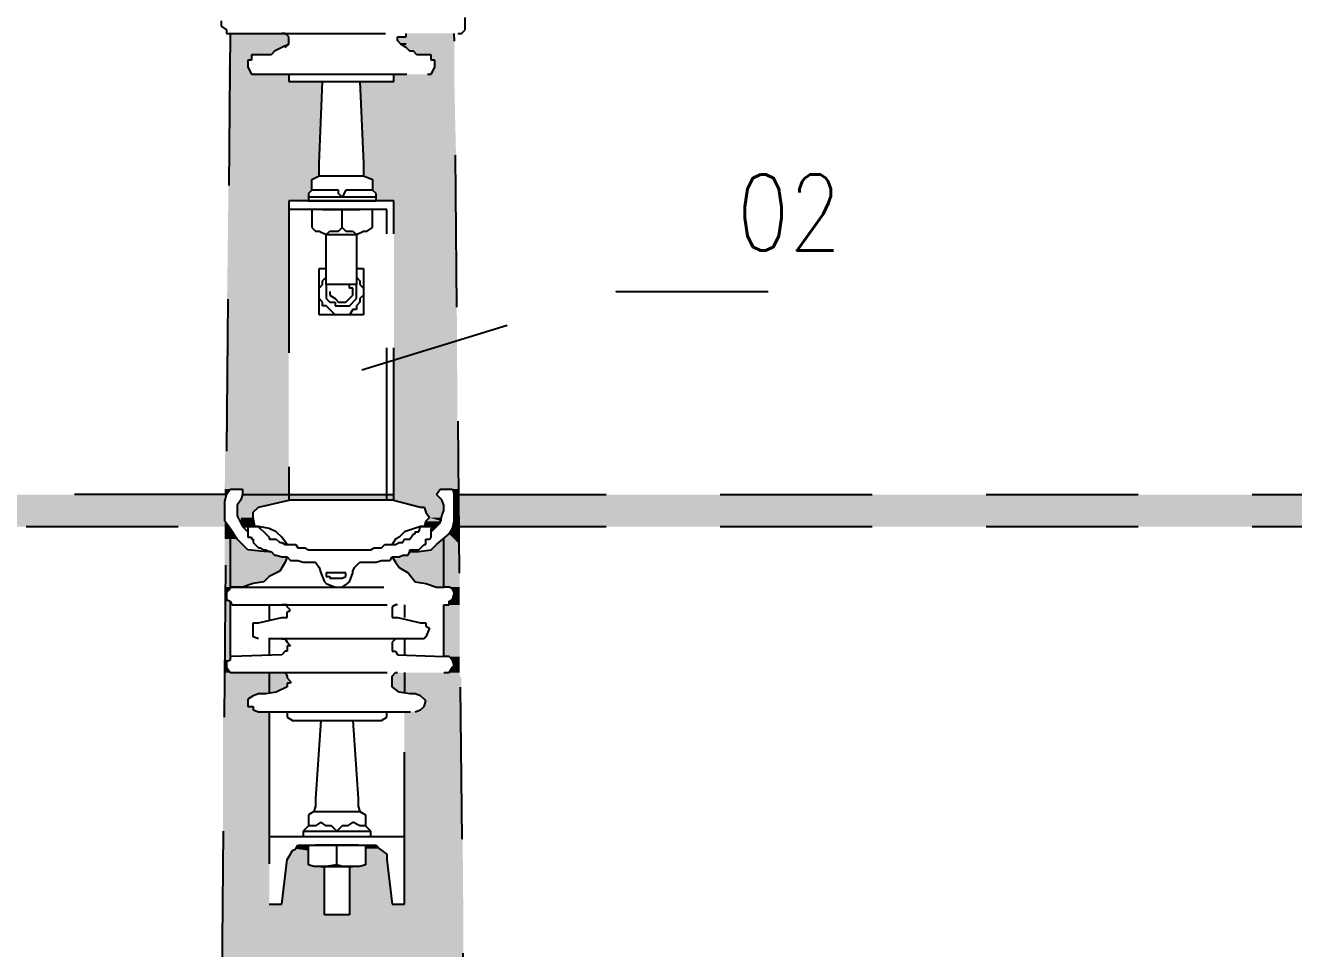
# Model space of a CAD drawing. Header units: metres. Extents: x 2999 to 3164, y 1641 to 1678.
# Drawn here: x 3119.093 to 3120.763, y 1670.354 to 1671.569 of the extents above; entities that cross this region are included whole.
import ezdxf

# ---------------------------------------------------------------- set-up
doc = ezdxf.new("R2010")
doc.units = ezdxf.units.M
doc.linetypes.add('CONTORNO_QUADRO_T', pattern=[0.35, 0.2, -0.15])
doc.linetypes.add('Contínuo', pattern=[0])
doc.layers.add('PDF29_Geometry', color=7, linetype='Continuous')
doc.layers.add('PDF29_Solid Fills', color=7, linetype='Continuous', true_color=0x939598)
doc.layers.add('PDF8_Text', color=30, linetype='Continuous', true_color=0xff7f00)
doc.styles.add('ROMANS', font='ROMANS.shx', dxfattribs={"width": 0.8, "height": 0.1})

msp = doc.modelspace()

# ---------------------------------------------------------------- linework, layer by layer
at = {"layer": 'PDF29_Geometry', "linetype": 'CONTORNO_QUADRO_T', "lineweight": 25}
for points in [[(3119.3511, 1671.5749), (3119.3511, 1671.5679), (3119.3581, 1671.5632), (3119.3581, 1671.5585), (3119.3675, 1671.5585), (3119.6627, 1671.5585), (3119.6674, 1671.5585), (3119.6721, 1671.5632), (3119.6721, 1671.5796)], [(3119.3628, 1671.5585), (3119.337, 1668.611), (3119.3277, 1667.6785)], [(3119.4354, 1671.5397), (3119.4401, 1671.5444), (3119.4401, 1671.5538), (3119.4354, 1671.5585), (3119.4308, 1671.5585)], [(3119.5948, 1671.5444), (3119.5877, 1671.5444), (3119.583, 1671.5491), (3119.583, 1671.5538), (3119.5877, 1671.5538), (3119.5948, 1671.5538), (3119.5948, 1671.5585)], [(3119.6955, 1667.3411), (3119.6815, 1668.611), (3119.6815, 1669.0983), (3119.658, 1671.5585)], [(3119.4401, 1671.5444), (3119.4308, 1671.5397), (3119.4214, 1671.535), (3119.4167, 1671.5304), (3119.3956, 1671.5304), (3119.3909, 1671.5304), (3119.3909, 1671.5233), (3119.3862, 1671.5233), (3119.3862, 1671.514), (3119.3909, 1671.5046), (3119.3956, 1671.5046), (3119.6229, 1671.5046), (3119.6276, 1671.5046), (3119.6323, 1671.514), (3119.6323, 1671.5233), (3119.6276, 1671.5233), (3119.6276, 1671.5304), (3119.6229, 1671.5304), (3119.6088, 1671.5304), (3119.6041, 1671.535), (3119.5995, 1671.535), (3119.5948, 1671.5397), (3119.5877, 1671.5444)], [(3119.4401, 1671.5046), (3119.4401, 1671.4999), (3119.4401, 1671.4952), (3119.4518, 1671.4952), (3119.569, 1671.4952), (3119.5784, 1671.4952), (3119.5784, 1671.4999), (3119.5784, 1671.5046)], [(3119.4706, 1671.3523), (3119.4706, 1671.3664), (3119.48, 1671.371), (3119.48, 1671.3757), (3119.48, 1671.3874), (3119.4846, 1671.4952)], [(3119.5338, 1671.4952), (3119.5385, 1671.3874), (3119.5385, 1671.3757), (3119.5385, 1671.371), (3119.5502, 1671.3664), (3119.5502, 1671.3523)], [(3119.48, 1671.371), (3119.5385, 1671.371)], [(3119.5549, 1671.3429), (3119.4659, 1671.3429), (3119.4659, 1671.3382), (3119.5549, 1671.3382), (3119.5549, 1671.3429), (3119.5549, 1671.3476), (3119.5502, 1671.3523), (3119.5432, 1671.3523), (3119.5385, 1671.3523), (3119.5245, 1671.3523), (3119.5198, 1671.3523), (3119.5151, 1671.3523), (3119.5104, 1671.3429), (3119.5057, 1671.3476), (3119.5057, 1671.3523), (3119.501, 1671.3523), (3119.494, 1671.3523), (3119.48, 1671.3523), (3119.4753, 1671.3523), (3119.4706, 1671.3523), (3119.4659, 1671.3476), (3119.4659, 1671.3429)], [(3119.5784, 1670.9446), (3119.5784, 1671.3312), (3119.5784, 1671.3382), (3119.4401, 1671.3382), (3119.4401, 1670.9446)], [(3119.569, 1670.9446), (3119.569, 1671.3171), (3119.569, 1671.3218), (3119.569, 1671.3265), (3119.5643, 1671.3265), (3119.4401, 1671.3265)], [(3119.5385, 1671.3265), (3119.48, 1671.3265)], [(3119.494, 1671.3265), (3119.5245, 1671.3265)], [(3119.5104, 1671.3031), (3119.5104, 1671.3265)], [(3119.5292, 1671.2492), (3119.5385, 1671.2492), (3119.5385, 1671.1883), (3119.48, 1671.1883), (3119.48, 1671.2492), (3119.4893, 1671.2492)], [(3119.5292, 1671.2375), (3119.5338, 1671.2328), (3119.5338, 1671.2281), (3119.5385, 1671.2234), (3119.5385, 1671.2141), (3119.5338, 1671.2094), (3119.5338, 1671.2047), (3119.5292, 1671.2), (3119.5292, 1671.1953), (3119.5245, 1671.1953), (3119.5198, 1671.1883), (3119.501, 1671.1883), (3119.494, 1671.1953), (3119.4893, 1671.2), (3119.4846, 1671.2), (3119.4846, 1671.2047), (3119.48, 1671.2094), (3119.48, 1671.2234), (3119.4846, 1671.2281), (3119.4846, 1671.2328), (3119.4893, 1671.2375)], [(3119.494, 1671.2281), (3119.4893, 1671.2281), (3119.4893, 1671.2094), (3119.494, 1671.2047), (3119.501, 1671.2047), (3119.501, 1671.2), (3119.5057, 1671.2), (3119.5151, 1671.2), (3119.5198, 1671.2), (3119.5292, 1671.2094), (3119.5292, 1671.2281), (3119.5245, 1671.2281)], [(3119.494, 1671.2187), (3119.494, 1671.2141), (3119.501, 1671.2094), (3119.5057, 1671.2047), (3119.5151, 1671.2047), (3119.5198, 1671.2094), (3119.5245, 1671.2141), (3119.5245, 1671.2234), (3119.5198, 1671.2234), (3119.5198, 1671.2281), (3119.5151, 1671.2281)], [(3119.4144, 1670.8767), (3119.4073, 1670.8767), (3119.3862, 1670.879), (3119.3792, 1670.886), (3119.3722, 1670.8931), (3119.3628, 1670.9071), (3119.3558, 1670.9165), (3119.3558, 1670.9282), (3119.3558, 1670.9352), (3119.3558, 1670.9423), (3119.3581, 1670.9516), (3117.6946, 1670.9516), (3117.6946, 1670.9095), (3119.3581, 1670.9095)], [(3119.3581, 1670.9516), (3119.3628, 1670.9587), (3119.3722, 1670.9587), (3119.3792, 1670.9587), (3119.3792, 1670.9516), (3119.6346, 1670.9516), (3119.6393, 1670.9587), (3119.644, 1670.9587), (3119.651, 1670.9587), (3119.6557, 1670.9587), (3119.658, 1670.9516)], [(3119.3792, 1670.9516), (3119.3769, 1670.9446), (3119.3722, 1670.9376), (3119.3722, 1670.9235), (3119.3792, 1670.9095), (3119.3862, 1670.9024)], [(3119.5995, 1670.8767), (3119.6112, 1670.8767), (3119.6276, 1670.879), (3119.6346, 1670.886), (3119.651, 1670.9001), (3119.6557, 1670.9071), (3119.658, 1670.9165), (3119.658, 1670.9282), (3119.658, 1670.9423), (3119.658, 1670.9516), (3121.3216, 1670.9516)], [(3119.6276, 1670.9024), (3119.6346, 1670.9095), (3119.6393, 1670.9142), (3119.6416, 1670.9235), (3119.644, 1670.9306), (3119.644, 1670.9376), (3119.6416, 1670.9446), (3119.6346, 1670.9516)], [(3119.3792, 1670.9095), (3119.4003, 1670.9095), (3119.3956, 1670.9095), (3119.3933, 1670.9212), (3119.3933, 1670.9282), (3119.4003, 1670.9352), (3119.4425, 1670.9446), (3119.576, 1670.9446), (3119.6135, 1670.9352), (3119.6182, 1670.9352), (3119.6205, 1670.9282), (3119.6252, 1670.9212), (3119.6205, 1670.9165), (3119.6182, 1670.9095), (3119.6135, 1670.9095), (3119.6346, 1670.9095)], [(3119.3628, 1670.9024), (3119.3628, 1670.8275)], [(3119.3839, 1670.9095), (3119.3862, 1670.9095), (3119.3862, 1670.9024), (3119.3862, 1670.8954), (3119.3909, 1670.8954), (3119.3909, 1670.8931), (3119.3933, 1670.8931), (3119.3933, 1670.8884), (3119.4003, 1670.8813), (3119.4026, 1670.8813), (3119.4073, 1670.879), (3119.4097, 1670.879), (3119.4144, 1670.8767), (3119.4167, 1670.8767), (3119.4214, 1670.872), (3119.4237, 1670.872), (3119.4308, 1670.8696), (3119.4378, 1670.8696), (3119.4425, 1670.8649), (3119.4518, 1670.8649), (3119.4589, 1670.8626), (3119.4729, 1670.8626), (3119.4753, 1670.8626), (3119.48, 1670.8556), (3119.4823, 1670.8485), (3119.487, 1670.8368), (3119.4893, 1670.8345), (3119.501, 1670.8298), (3119.5081, 1670.8298), (3119.5104, 1670.8298), (3119.5174, 1670.8345), (3119.5198, 1670.8368), (3119.5245, 1670.8485), (3119.5245, 1670.8509), (3119.5268, 1670.8556), (3119.5338, 1670.8626), (3119.5409, 1670.8626), (3119.5456, 1670.8626), (3119.5549, 1670.8626), (3119.562, 1670.8649), (3119.5737, 1670.8649), (3119.576, 1670.8696), (3119.5807, 1670.8696), (3119.583, 1670.8696), (3119.5854, 1670.8696), (3119.5901, 1670.872), (3119.5971, 1670.872), (3119.5995, 1670.8767), (3119.5995, 1670.879), (3119.6041, 1670.879), (3119.6065, 1670.879), (3119.6112, 1670.879), (3119.6182, 1670.886), (3119.6205, 1670.886), (3119.6205, 1670.8884), (3119.6205, 1670.8931), (3119.6252, 1670.8931), (3119.6276, 1670.8954), (3119.6276, 1670.9001), (3119.6276, 1670.9024), (3119.6276, 1670.9071), (3119.6323, 1670.9071), (3119.6323, 1670.9095)], [(3119.4378, 1670.886), (3119.4308, 1670.8954), (3119.4237, 1670.9024), (3119.4144, 1670.9071), (3119.4003, 1670.9095), (3119.4026, 1670.9071), (3119.4073, 1670.9024), (3119.4097, 1670.9001), (3119.4144, 1670.8954), (3119.4144, 1670.8931), (3119.4167, 1670.8931), (3119.4214, 1670.8931), (3119.4237, 1670.8931), (3119.4284, 1670.8884), (3119.4308, 1670.8884), (3119.4354, 1670.886), (3119.4378, 1670.886), (3119.4448, 1670.886), (3119.4495, 1670.886), (3119.4518, 1670.8813), (3119.4612, 1670.8813), (3119.4659, 1670.879), (3119.4893, 1670.879), (3119.494, 1670.879), (3119.5198, 1670.879), (3119.5245, 1670.879), (3119.5479, 1670.879), (3119.5526, 1670.8813), (3119.562, 1670.8813), (3119.5666, 1670.886), (3119.5737, 1670.886), (3119.576, 1670.886), (3119.5807, 1670.886), (3119.5854, 1670.8884), (3119.5901, 1670.8884), (3119.5924, 1670.8931), (3119.5971, 1670.8931), (3119.5995, 1670.8931), (3119.6041, 1670.9001), (3119.6065, 1670.9001), (3119.6065, 1670.9024), (3119.6112, 1670.9024), (3119.6135, 1670.9095), (3119.5924, 1670.9024), (3119.5854, 1670.8954), (3119.5807, 1670.8931), (3119.576, 1670.886)], [(3119.658, 1670.9095), (3121.3216, 1670.9095)], [(3119.4378, 1670.8696), (3119.4354, 1670.8626), (3119.4284, 1670.8509), (3119.4144, 1670.8439), (3119.4073, 1670.8368), (3119.3933, 1670.8345), (3119.3792, 1670.8298), (3119.3698, 1670.8298), (3119.3628, 1670.8298), (3119.3628, 1670.8275), (3119.3581, 1670.8228), (3119.3581, 1670.8134), (3119.3628, 1670.8111), (3119.3651, 1670.8064), (3119.3698, 1670.8064), (3119.644, 1670.8064), (3119.651, 1670.8064), (3119.651, 1670.8111), (3119.6557, 1670.8134), (3119.658, 1670.8204), (3119.658, 1670.8228), (3119.6557, 1670.8275), (3119.651, 1670.8298), (3119.644, 1670.8298), (3119.644, 1670.8931)], [(3119.576, 1670.8696), (3119.5807, 1670.8626), (3119.5854, 1670.8556), (3119.5971, 1670.8485), (3119.6065, 1670.8368), (3119.6205, 1670.8345), (3119.6346, 1670.8298), (3119.644, 1670.8298)], [(3119.3651, 1670.8298), (3119.6487, 1670.8298)], [(3119.4308, 1670.7619), (3119.4354, 1670.7619), (3119.4378, 1670.7572), (3119.4425, 1670.7525), (3119.4378, 1670.7525), (3119.4378, 1670.7455), (3119.4354, 1670.7455), (3119.4308, 1670.7408), (3119.3651, 1670.7384), (3119.3628, 1670.7384), (3119.3628, 1670.7337), (3119.3581, 1670.7314), (3119.3581, 1670.7244), (3119.3628, 1670.7173), (3119.3651, 1670.7173), (3119.3698, 1670.7173), (3119.644, 1670.7173), (3119.651, 1670.7173), (3119.6557, 1670.7244), (3119.658, 1670.7267), (3119.6557, 1670.7337), (3119.651, 1670.7384), (3119.644, 1670.7384), (3119.644, 1670.8064)], [(3119.3628, 1670.8111), (3119.3628, 1670.7337)], [(3119.583, 1670.8064), (3119.5807, 1670.8064), (3119.576, 1670.804), (3119.576, 1670.797), (3119.576, 1670.79), (3119.5807, 1670.79), (3119.583, 1670.79), (3119.6135, 1670.7829), (3119.6182, 1670.7829), (3119.6205, 1670.7829), (3119.6205, 1670.7783), (3119.6252, 1670.7759), (3119.6205, 1670.7642), (3119.6182, 1670.7619), (3119.6135, 1670.7619), (3119.4003, 1670.7619), (3119.3933, 1670.7642), (3119.3933, 1670.7689), (3119.3933, 1670.7783), (3119.3933, 1670.7829), (3119.4003, 1670.7829), (3119.4308, 1670.79), (3119.4354, 1670.79), (3119.4378, 1670.79), (3119.4378, 1670.797), (3119.4425, 1670.7993), (3119.4378, 1670.804), (3119.4378, 1670.8064), (3119.4354, 1670.8064), (3119.4308, 1670.8064)], [(3119.4144, 1670.8064), (3119.4144, 1670.7853)], [(3119.5924, 1670.8064), (3119.5924, 1670.79)], [(3119.4144, 1670.7619), (3119.4144, 1670.7408)], [(3119.583, 1670.7619), (3119.5807, 1670.7619), (3119.576, 1670.7572), (3119.576, 1670.7525), (3119.576, 1670.7455), (3119.5807, 1670.7455), (3119.583, 1670.7408), (3119.644, 1670.7384)], [(3119.5924, 1670.7619), (3119.5924, 1670.7408)], [(3119.4308, 1670.7173), (3119.4354, 1670.7173), (3119.4378, 1670.7127), (3119.4378, 1670.7103), (3119.4425, 1670.7056), (3119.4425, 1670.7033), (3119.4378, 1670.7033), (3119.4378, 1670.6986), (3119.4237, 1670.6916), (3119.4097, 1670.6892), (3119.4003, 1670.6892), (3119.3933, 1670.6869), (3119.3862, 1670.6822), (3119.3862, 1670.6728), (3119.3933, 1670.6728), (3119.3933, 1670.6681), (3119.4003, 1670.6658), (3119.6065, 1670.6658), (3119.6135, 1670.6681), (3119.6182, 1670.6728), (3119.6205, 1670.6799), (3119.6182, 1670.6822), (3119.6135, 1670.6869), (3119.6065, 1670.6892), (3119.5995, 1670.6892), (3119.5854, 1670.6916), (3119.576, 1670.6986), (3119.576, 1670.7033), (3119.576, 1670.7103), (3119.576, 1670.7127), (3119.5807, 1670.7173), (3119.583, 1670.7173)], [(3119.4144, 1670.7173), (3119.4144, 1670.6916)], [(3119.5924, 1670.7173), (3119.5924, 1670.6916)], [(3119.4144, 1670.6658), (3119.4144, 1670.4127), (3119.4308, 1670.4127), (3119.4378, 1670.4713), (3119.4425, 1670.4784), (3119.4448, 1670.483), (3119.4495, 1670.4854), (3119.4518, 1670.4901), (3119.4589, 1670.4901), (3119.5479, 1670.4901), (3119.5549, 1670.4901), (3119.5596, 1670.4854), (3119.569, 1670.4784), (3119.569, 1670.4713), (3119.576, 1670.4127), (3119.5924, 1670.4127), (3119.5924, 1670.6658)], [(3119.4378, 1670.6658), (3119.4378, 1670.6611), (3119.4378, 1670.6588), (3119.4448, 1670.6541), (3119.4495, 1670.6541), (3119.5596, 1670.6541), (3119.562, 1670.6541), (3119.569, 1670.6588), (3119.569, 1670.6611), (3119.569, 1670.6658)], [(3119.4823, 1670.6541), (3119.4753, 1670.551), (3119.4753, 1670.5416), (3119.4729, 1670.5346), (3119.4659, 1670.5299), (3119.4659, 1670.5158)], [(3119.5245, 1670.6541), (3119.5315, 1670.551), (3119.5315, 1670.5416), (3119.5338, 1670.5346), (3119.5409, 1670.5299), (3119.5409, 1670.5158)], [(3119.4729, 1670.5346), (3119.5338, 1670.5346)], [(3119.4144, 1670.5018), (3119.5924, 1670.5018)], [(3119.4589, 1670.5088), (3119.4589, 1670.5018), (3119.5479, 1670.5018), (3119.5479, 1670.5088)], [(3119.5034, 1670.4643), (3119.4893, 1670.462), (3119.4823, 1670.462), (3119.4729, 1670.462), (3119.4659, 1670.4643), (3119.4659, 1670.4901), (3119.5409, 1670.4901), (3119.5409, 1670.4643), (3119.5338, 1670.462), (3119.5245, 1670.462), (3119.5174, 1670.462), (3119.5104, 1670.462), (3119.5034, 1670.4643), (3119.5034, 1670.4901)], [(3119.5315, 1670.4901), (3119.4753, 1670.4901)], [(3119.5268, 1670.4901), (3119.48, 1670.4901), (3119.5268, 1670.4901)], [(3119.4893, 1670.4901), (3119.5174, 1670.4901)], [(3119.4823, 1670.462), (3119.5245, 1670.462)], [(3119.5198, 1670.462), (3119.5198, 1670.3987), (3119.5174, 1670.3987), (3119.4893, 1670.3987), (3119.487, 1670.3987), (3119.487, 1670.462)]]:
    msp.add_lwpolyline(points, dxfattribs=at)
for points in [[(3119.5502, 1671.3031), (3119.5502, 1671.3265), (3119.4706, 1671.3265), (3119.4706, 1671.3031), (3119.4753, 1671.2984), (3119.48, 1671.2984), (3119.4893, 1671.2937), (3119.494, 1671.2984), (3119.5057, 1671.2984), (3119.5104, 1671.3031), (3119.5151, 1671.2984), (3119.5245, 1671.2984), (3119.5292, 1671.2937), (3119.5385, 1671.2984), (3119.5432, 1671.2984)], [(3119.5338, 1671.3265), (3119.4846, 1671.3265)], [(3119.4893, 1671.2937), (3119.5292, 1671.2937), (3119.5292, 1671.2281), (3119.4893, 1671.2281), (3119.4893, 1671.2328)], [(3119.4893, 1670.8439), (3119.494, 1670.8439), (3119.494, 1670.8415), (3119.5104, 1670.8415), (3119.5151, 1670.8439), (3119.5151, 1670.8485), (3119.5104, 1670.8485), (3119.4964, 1670.8485), (3119.4893, 1670.8485)], [(3119.5034, 1670.5088), (3119.4964, 1670.5158), (3119.4893, 1670.5158), (3119.4823, 1670.5205), (3119.4753, 1670.5158), (3119.4659, 1670.5158), (3119.4589, 1670.5088), (3119.5479, 1670.5088), (3119.5409, 1670.5158), (3119.5338, 1670.5158), (3119.5245, 1670.5205), (3119.5174, 1670.5158), (3119.5104, 1670.5158)]]:
    msp.add_lwpolyline(points, close=True, dxfattribs=at)
at = {"layer": 'PDF29_Geometry', "color": 150, "linetype": 'CONTORNO_QUADRO_T', "lineweight": 25, "true_color": 0x007fff}
msp.add_lwpolyline([(3119.5362, 1671.1157), (3119.8712, 1671.2187), (3120.1688, 1671.2187)], dxfattribs=at)
at = {"layer": 'PDF29_Solid Fills', "linetype": 'CONTORNO_QUADRO_T', "transparency": 33554559}
for points in [[(3119.4354, 1671.5585), (3119.3628, 1671.5585), (3119.4401, 1671.5538)], [(3119.3628, 1671.5585), (3119.4401, 1671.5538), (3119.3628, 1671.5538)], [(3119.4401, 1671.5538), (3119.3628, 1671.5538), (3119.4401, 1671.5444)], [(3119.3628, 1671.5538), (3119.4401, 1671.5444), (3119.3628, 1671.5444)], [(3119.658, 1671.5538), (3119.583, 1671.5538), (3119.658, 1671.5491)], [(3119.583, 1671.5538), (3119.658, 1671.5491), (3119.583, 1671.5491)], [(3119.658, 1671.5491), (3119.583, 1671.5491), (3119.658, 1671.5444)], [(3119.583, 1671.5491), (3119.658, 1671.5444), (3119.5877, 1671.5444)], [(3119.658, 1671.5585), (3119.5948, 1671.5585), (3119.658, 1671.5538)], [(3119.5948, 1671.5585), (3119.658, 1671.5538), (3119.5948, 1671.5538)], [(3119.4401, 1671.5444), (3119.3628, 1671.5444), (3119.4308, 1671.5397)], [(3119.3628, 1671.5444), (3119.4308, 1671.5397), (3119.3628, 1671.5397)], [(3119.4308, 1671.5397), (3119.3628, 1671.5397), (3119.4214, 1671.535)], [(3119.3628, 1671.5397), (3119.4214, 1671.535), (3119.3628, 1671.535)], [(3119.4214, 1671.535), (3119.3628, 1671.535), (3119.4167, 1671.5304)], [(3119.3628, 1671.535), (3119.4167, 1671.5304), (3119.3628, 1671.5304)], [(3119.658, 1671.5444), (3119.5877, 1671.5444), (3119.658, 1671.5397)], [(3119.5877, 1671.5444), (3119.658, 1671.5397), (3119.5948, 1671.5397)], [(3119.658, 1671.5397), (3119.5948, 1671.5397), (3119.658, 1671.535)], [(3119.5948, 1671.5397), (3119.658, 1671.535), (3119.5995, 1671.535)], [(3119.658, 1671.535), (3119.6041, 1671.535), (3119.658, 1671.5304)], [(3119.6041, 1671.535), (3119.658, 1671.5304), (3119.6088, 1671.5304)], [(3119.3628, 1671.5233), (3119.3862, 1671.514), (3119.3605, 1671.514)], [(3119.3909, 1671.5304), (3119.3628, 1671.5304), (3119.3909, 1671.5233)], [(3119.3628, 1671.5304), (3119.3909, 1671.5233), (3119.3628, 1671.5233)], [(3119.3862, 1671.5233), (3119.3628, 1671.5233), (3119.3862, 1671.514)], [(3119.658, 1671.5304), (3119.6276, 1671.5304), (3119.658, 1671.5233)], [(3119.6276, 1671.5304), (3119.658, 1671.5233), (3119.6276, 1671.5233)], [(3119.658, 1671.5233), (3119.6323, 1671.5233), (3119.658, 1671.514)], [(3119.6323, 1671.5233), (3119.658, 1671.514), (3119.6323, 1671.514)], [(3119.3862, 1671.514), (3119.3605, 1671.514), (3119.3909, 1671.5046)], [(3119.3605, 1671.514), (3119.3909, 1671.5046), (3119.3605, 1671.5046)], [(3119.4401, 1671.5046), (3119.3605, 1671.5046), (3119.4401, 1671.4999)], [(3119.3605, 1671.5046), (3119.4401, 1671.4999), (3119.3605, 1671.4999)], [(3119.4401, 1671.4999), (3119.3605, 1671.4999), (3119.4401, 1671.4952)], [(3119.3605, 1671.4999), (3119.4401, 1671.4952), (3119.3605, 1671.4952)], [(3119.658, 1671.5046), (3119.5784, 1671.5046), (3119.658, 1671.4999)], [(3119.5784, 1671.5046), (3119.658, 1671.4999), (3119.5784, 1671.4999)], [(3119.658, 1671.4999), (3119.5784, 1671.4999), (3119.658, 1671.4952)], [(3119.5784, 1671.4999), (3119.658, 1671.4952), (3119.5784, 1671.4952)], [(3119.6323, 1671.514), (3119.658, 1671.5046), (3119.6276, 1671.5046)], [(3119.658, 1671.514), (3119.6323, 1671.514), (3119.658, 1671.5046)], [(3119.4846, 1671.4952), (3119.3605, 1671.4952), (3119.48, 1671.3874)], [(3119.3605, 1671.4952), (3119.48, 1671.3874), (3119.3605, 1671.3874)], [(3119.658, 1671.4952), (3119.5338, 1671.4952), (3119.6604, 1671.3874)], [(3119.5338, 1671.4952), (3119.6604, 1671.3874), (3119.5385, 1671.3874)], [(3119.48, 1671.3874), (3119.3605, 1671.3874), (3119.48, 1671.3757)], [(3119.3605, 1671.3874), (3119.48, 1671.3757), (3119.3605, 1671.3757)], [(3119.6604, 1671.3874), (3119.5385, 1671.3874), (3119.6604, 1671.3757)], [(3119.5385, 1671.3874), (3119.6604, 1671.3757), (3119.5385, 1671.3757)], [(3119.48, 1671.3757), (3119.3605, 1671.3757), (3119.48, 1671.371)], [(3119.3605, 1671.3757), (3119.48, 1671.371), (3119.3605, 1671.371)], [(3119.48, 1671.371), (3119.3605, 1671.371), (3119.4706, 1671.3664)], [(3119.3605, 1671.371), (3119.4706, 1671.3664), (3119.3605, 1671.3664)], [(3119.4706, 1671.3664), (3119.3605, 1671.3664), (3119.4706, 1671.3523)], [(3119.3605, 1671.3664), (3119.4706, 1671.3523), (3119.3605, 1671.3523)], [(3119.6604, 1671.3757), (3119.5385, 1671.3757), (3119.6604, 1671.371)], [(3119.5385, 1671.3757), (3119.6604, 1671.371), (3119.5385, 1671.371)], [(3119.6604, 1671.371), (3119.5385, 1671.371), (3119.6604, 1671.3664)], [(3119.5385, 1671.371), (3119.6604, 1671.3664), (3119.5502, 1671.3664)], [(3119.6604, 1671.3664), (3119.5502, 1671.3664), (3119.6604, 1671.3523)], [(3119.5502, 1671.3664), (3119.6604, 1671.3523), (3119.5502, 1671.3523)], [(3119.4706, 1671.3523), (3119.3605, 1671.3523), (3119.4659, 1671.3476)], [(3119.3605, 1671.3523), (3119.4659, 1671.3476), (3119.3605, 1671.3476)], [(3119.6604, 1671.3523), (3119.5502, 1671.3523), (3119.6604, 1671.3476)], [(3119.5502, 1671.3523), (3119.6604, 1671.3476), (3119.5549, 1671.3476)], [(3119.3605, 1671.3382), (3119.4401, 1670.9587), (3119.3558, 1670.9587)], [(3119.4659, 1671.3476), (3119.3605, 1671.3476), (3119.4659, 1671.3429)], [(3119.3605, 1671.3476), (3119.4659, 1671.3429), (3119.3605, 1671.3429)], [(3119.4659, 1671.3429), (3119.3605, 1671.3429), (3119.4659, 1671.3382)], [(3119.3605, 1671.3429), (3119.4659, 1671.3382), (3119.3605, 1671.3382)], [(3119.4401, 1671.3382), (3119.3605, 1671.3382), (3119.4401, 1670.9587)], [(3119.6604, 1671.3476), (3119.5549, 1671.3476), (3119.6604, 1671.3429)], [(3119.5549, 1671.3476), (3119.6604, 1671.3429), (3119.5549, 1671.3429)], [(3119.6604, 1671.3429), (3119.5549, 1671.3429), (3119.6604, 1671.3382)], [(3119.5549, 1671.3429), (3119.6604, 1671.3382), (3119.5549, 1671.3382)], [(3119.6604, 1671.3382), (3119.5784, 1671.3382), (3119.6604, 1671.3312)], [(3119.5784, 1671.3382), (3119.6604, 1671.3312), (3119.5784, 1671.3312)], [(3119.6604, 1671.3312), (3119.5784, 1671.3312), (3119.6627, 1670.9587)], [(3119.5784, 1671.3312), (3119.6627, 1670.9587), (3119.5784, 1670.9587)], [(3119.3628, 1670.9587), (3119.3558, 1670.9587), (3119.3581, 1670.9516)], [(3119.3558, 1670.9587), (3119.3581, 1670.9516), (3119.3558, 1670.9516)], [(3119.4401, 1670.9587), (3119.3792, 1670.9587), (3119.4401, 1670.9516)], [(3119.3792, 1670.9587), (3119.4401, 1670.9516), (3119.3792, 1670.9516)], [(3119.6393, 1670.9587), (3119.5784, 1670.9587), (3119.6346, 1670.9516)], [(3119.5784, 1670.9587), (3119.6346, 1670.9516), (3119.5784, 1670.9516)], [(3119.6627, 1670.9587), (3119.6557, 1670.9587), (3119.6627, 1670.9516)], [(3119.6557, 1670.9587), (3119.6627, 1670.9516), (3119.658, 1670.9516)], [(3119.6627, 1670.9516), (3119.658, 1670.9516), (3119.6651, 1670.9423)], [(3119.658, 1670.9516), (3119.6651, 1670.9423), (3119.658, 1670.9423)], [(3119.6651, 1670.9423), (3119.658, 1670.9423), (3119.6651, 1670.9282)], [(3119.658, 1670.9423), (3119.6651, 1670.9282), (3119.658, 1670.9282)], [(3119.3558, 1670.9142), (3119.3628, 1670.9071), (3119.3558, 1670.9071)], [(3119.658, 1670.9165), (3119.6651, 1670.9071), (3119.6557, 1670.9071)], [(3119.6651, 1670.9282), (3119.658, 1670.9282), (3119.6651, 1670.9165)], [(3119.658, 1670.9282), (3119.6651, 1670.9165), (3119.658, 1670.9165)], [(3119.6651, 1670.9165), (3119.658, 1670.9165), (3119.6651, 1670.9071)], [(3119.3628, 1670.9071), (3119.3558, 1670.9071), (3119.3722, 1670.8931)], [(3119.3558, 1670.9071), (3119.3722, 1670.8931), (3119.3558, 1670.8931)], [(3119.651, 1670.9001), (3119.6651, 1670.886), (3119.6346, 1670.886)], [(3119.6557, 1670.9071), (3119.6651, 1670.9001), (3119.651, 1670.9001)], [(3119.6651, 1670.9001), (3119.651, 1670.9001), (3119.6651, 1670.886)], [(3119.6651, 1670.9071), (3119.6557, 1670.9071), (3119.6651, 1670.9001)], [(3119.3722, 1670.8931), (3119.3558, 1670.8931), (3119.3792, 1670.886)], [(3119.3558, 1670.8931), (3119.3792, 1670.886), (3119.3558, 1670.886)], [(3119.3792, 1670.886), (3119.3558, 1670.886), (3119.3862, 1670.879)], [(3119.3558, 1670.886), (3119.3862, 1670.879), (3119.3558, 1670.879)], [(3119.6346, 1670.886), (3119.6651, 1670.879), (3119.6276, 1670.879)], [(3119.6651, 1670.886), (3119.6346, 1670.886), (3119.6651, 1670.879)], [(3119.3862, 1670.879), (3119.3558, 1670.879), (3119.4073, 1670.8767)], [(3119.3558, 1670.879), (3119.4073, 1670.8767), (3119.3558, 1670.8767)], [(3119.4167, 1670.8767), (3119.3558, 1670.8767), (3119.4214, 1670.872)], [(3119.3558, 1670.8767), (3119.4214, 1670.872), (3119.3558, 1670.872)], [(3119.4237, 1670.872), (3119.3558, 1670.872), (3119.4308, 1670.8696)], [(3119.3558, 1670.872), (3119.4308, 1670.8696), (3119.3558, 1670.8696)], [(3119.4378, 1670.8696), (3119.3558, 1670.8696), (3119.4354, 1670.8626)], [(3119.3558, 1670.8696), (3119.4354, 1670.8626), (3119.3558, 1670.8626)], [(3119.6651, 1670.8696), (3119.576, 1670.8696), (3119.6651, 1670.8626)], [(3119.576, 1670.8696), (3119.6651, 1670.8626), (3119.5807, 1670.8626)], [(3119.5901, 1670.872), (3119.6651, 1670.8696), (3119.5854, 1670.8696)], [(3119.6651, 1670.872), (3119.5901, 1670.872), (3119.6651, 1670.8696)], [(3119.5995, 1670.8767), (3119.6651, 1670.872), (3119.5971, 1670.872)], [(3119.6651, 1670.8767), (3119.5995, 1670.8767), (3119.6651, 1670.872)], [(3119.6276, 1670.879), (3119.6651, 1670.8767), (3119.6112, 1670.8767)], [(3119.6651, 1670.879), (3119.6276, 1670.879), (3119.6651, 1670.8767)], [(3119.4354, 1670.8626), (3119.3558, 1670.8626), (3119.4284, 1670.8509)], [(3119.3558, 1670.8626), (3119.4284, 1670.8509), (3119.3558, 1670.8509)], [(3119.4284, 1670.8509), (3119.3558, 1670.8509), (3119.4144, 1670.8439)], [(3119.3558, 1670.8509), (3119.4144, 1670.8439), (3119.3558, 1670.8439)], [(3119.6651, 1670.8626), (3119.5807, 1670.8626), (3119.6651, 1670.8556)], [(3119.5807, 1670.8626), (3119.6651, 1670.8556), (3119.5854, 1670.8556)], [(3119.6651, 1670.8556), (3119.5854, 1670.8556), (3119.6651, 1670.8485)], [(3119.5854, 1670.8556), (3119.6651, 1670.8485), (3119.5971, 1670.8485)], [(3119.6651, 1670.8485), (3119.5971, 1670.8485), (3119.6651, 1670.8368)], [(3119.5971, 1670.8485), (3119.6651, 1670.8368), (3119.6065, 1670.8368)], [(3119.4144, 1670.8439), (3119.3558, 1670.8439), (3119.4073, 1670.8368)], [(3119.3558, 1670.8439), (3119.4073, 1670.8368), (3119.3558, 1670.8368)], [(3119.4073, 1670.8368), (3119.3558, 1670.8368), (3119.3933, 1670.8345)], [(3119.3558, 1670.8368), (3119.3933, 1670.8345), (3119.3558, 1670.8345)], [(3119.3933, 1670.8345), (3119.3558, 1670.8345), (3119.3792, 1670.8298)], [(3119.3558, 1670.8345), (3119.3792, 1670.8298), (3119.3558, 1670.8298)], [(3119.6651, 1670.8368), (3119.6065, 1670.8368), (3119.6651, 1670.8345)], [(3119.6065, 1670.8368), (3119.6651, 1670.8345), (3119.6205, 1670.8345)], [(3119.6651, 1670.8345), (3119.6205, 1670.8345), (3119.6651, 1670.8298)], [(3119.6205, 1670.8345), (3119.6651, 1670.8298), (3119.6346, 1670.8298)], [(3119.3628, 1670.8298), (3119.3558, 1670.8298), (3119.3628, 1670.8275)], [(3119.3558, 1670.8298), (3119.3628, 1670.8275), (3119.3558, 1670.8275)], [(3119.3628, 1670.8275), (3119.3558, 1670.8275), (3119.3581, 1670.8228)], [(3119.3558, 1670.8275), (3119.3581, 1670.8228), (3119.3558, 1670.8228)], [(3119.3581, 1670.8228), (3119.3558, 1670.8228), (3119.3581, 1670.8134)], [(3119.3558, 1670.8228), (3119.3581, 1670.8134), (3119.3558, 1670.8134)], [(3119.6651, 1670.8298), (3119.651, 1670.8298), (3119.6651, 1670.8275)], [(3119.651, 1670.8298), (3119.6651, 1670.8275), (3119.6557, 1670.8275)], [(3119.6651, 1670.8275), (3119.6557, 1670.8275), (3119.6651, 1670.8228)], [(3119.6557, 1670.8275), (3119.6651, 1670.8228), (3119.658, 1670.8228)], [(3119.658, 1670.8204), (3119.6651, 1670.8134), (3119.6557, 1670.8134)], [(3119.6651, 1670.8228), (3119.658, 1670.8228), (3119.6651, 1670.8204)], [(3119.658, 1670.8228), (3119.6651, 1670.8204), (3119.658, 1670.8204)], [(3119.6651, 1670.8204), (3119.658, 1670.8204), (3119.6651, 1670.8134)], [(3119.3581, 1670.8134), (3119.3558, 1670.8134), (3119.3628, 1670.8111)], [(3119.3558, 1670.8134), (3119.3628, 1670.8111), (3119.3558, 1670.8111)], [(3119.3628, 1670.8111), (3119.3558, 1670.8111), (3119.3628, 1670.7337)], [(3119.3558, 1670.8111), (3119.3628, 1670.7337), (3119.3558, 1670.7337)], [(3119.6651, 1670.8064), (3119.644, 1670.8064), (3119.6651, 1670.7384)], [(3119.644, 1670.8064), (3119.6651, 1670.7384), (3119.644, 1670.7384)], [(3119.6557, 1670.8134), (3119.6651, 1670.8111), (3119.651, 1670.8111)], [(3119.6651, 1670.8111), (3119.651, 1670.8111), (3119.6651, 1670.8064)], [(3119.651, 1670.8111), (3119.6651, 1670.8064), (3119.651, 1670.8064)], [(3119.6651, 1670.8134), (3119.6557, 1670.8134), (3119.6651, 1670.8111)], [(3119.3628, 1670.7337), (3119.3558, 1670.7337), (3119.3581, 1670.7314)], [(3119.3558, 1670.7337), (3119.3581, 1670.7314), (3119.3558, 1670.7314)], [(3119.3581, 1670.7314), (3119.3558, 1670.7314), (3119.3581, 1670.7244)], [(3119.3558, 1670.7314), (3119.3581, 1670.7244), (3119.3558, 1670.7244)], [(3119.6651, 1670.7384), (3119.651, 1670.7384), (3119.6651, 1670.7337)], [(3119.651, 1670.7384), (3119.6651, 1670.7337), (3119.6557, 1670.7337)], [(3119.6651, 1670.7337), (3119.6557, 1670.7337), (3119.6651, 1670.7267)], [(3119.6557, 1670.7337), (3119.6651, 1670.7267), (3119.658, 1670.7267)], [(3119.3581, 1670.7244), (3119.3558, 1670.7244), (3119.3628, 1670.7173)], [(3119.3558, 1670.7244), (3119.3628, 1670.7173), (3119.3558, 1670.7173)], [(3119.4354, 1670.7173), (3119.3558, 1670.7173), (3119.4378, 1670.7127)], [(3119.3558, 1670.7173), (3119.4378, 1670.7127), (3119.3558, 1670.7127)], [(3119.5807, 1670.7173), (3119.6651, 1670.7127), (3119.576, 1670.7127)], [(3119.6651, 1670.7173), (3119.5807, 1670.7173), (3119.6651, 1670.7127)], [(3119.6557, 1670.7244), (3119.6651, 1670.7173), (3119.651, 1670.7173)], [(3119.658, 1670.7267), (3119.6651, 1670.7244), (3119.6557, 1670.7244)], [(3119.6651, 1670.7244), (3119.6557, 1670.7244), (3119.6651, 1670.7173)], [(3119.6651, 1670.7267), (3119.658, 1670.7267), (3119.6651, 1670.7244)], [(3119.4378, 1670.7127), (3119.3558, 1670.7127), (3119.4378, 1670.7103)], [(3119.3558, 1670.7127), (3119.4378, 1670.7103), (3119.3558, 1670.7103)], [(3119.4378, 1670.7103), (3119.3558, 1670.7103), (3119.4425, 1670.7056)], [(3119.3558, 1670.7103), (3119.4425, 1670.7056), (3119.3558, 1670.7056)], [(3119.4425, 1670.7056), (3119.3558, 1670.7056), (3119.4425, 1670.7033)], [(3119.3558, 1670.7056), (3119.4425, 1670.7033), (3119.3558, 1670.7033)], [(3119.4378, 1670.7033), (3119.3558, 1670.7033), (3119.4378, 1670.6986)], [(3119.3558, 1670.7033), (3119.4378, 1670.6986), (3119.3558, 1670.6986)], [(3119.4378, 1670.6986), (3119.3558, 1670.6986), (3119.4237, 1670.6916)], [(3119.3558, 1670.6986), (3119.4237, 1670.6916), (3119.3558, 1670.6916)], [(3119.6651, 1670.7127), (3119.576, 1670.7127), (3119.6674, 1670.7103)], [(3119.576, 1670.7127), (3119.6674, 1670.7103), (3119.576, 1670.7103)], [(3119.6674, 1670.7103), (3119.576, 1670.7103), (3119.6674, 1670.7033)], [(3119.576, 1670.7103), (3119.6674, 1670.7033), (3119.576, 1670.7033)], [(3119.6674, 1670.7033), (3119.576, 1670.7033), (3119.6674, 1670.6986)], [(3119.576, 1670.7033), (3119.6674, 1670.6986), (3119.576, 1670.6986)], [(3119.6674, 1670.6986), (3119.576, 1670.6986), (3119.6674, 1670.6916)], [(3119.576, 1670.6986), (3119.6674, 1670.6916), (3119.5854, 1670.6916)], [(3119.3558, 1670.6822), (3119.3862, 1670.6728), (3119.3534, 1670.6728)], [(3119.4237, 1670.6916), (3119.3558, 1670.6916), (3119.4097, 1670.6892)], [(3119.3558, 1670.6916), (3119.4097, 1670.6892), (3119.3558, 1670.6892)], [(3119.4003, 1670.6892), (3119.3558, 1670.6892), (3119.3933, 1670.6869)], [(3119.3558, 1670.6892), (3119.3933, 1670.6869), (3119.3558, 1670.6869)], [(3119.3933, 1670.6869), (3119.3558, 1670.6869), (3119.3862, 1670.6822)], [(3119.3558, 1670.6869), (3119.3862, 1670.6822), (3119.3558, 1670.6822)], [(3119.3862, 1670.6822), (3119.3558, 1670.6822), (3119.3862, 1670.6728)], [(3119.6674, 1670.6916), (3119.5854, 1670.6916), (3119.6674, 1670.6892)], [(3119.5854, 1670.6916), (3119.6674, 1670.6892), (3119.5995, 1670.6892)], [(3119.6674, 1670.6892), (3119.6065, 1670.6892), (3119.6674, 1670.6869)], [(3119.6065, 1670.6892), (3119.6674, 1670.6869), (3119.6135, 1670.6869)], [(3119.6674, 1670.6869), (3119.6135, 1670.6869), (3119.6674, 1670.6822)], [(3119.6135, 1670.6869), (3119.6674, 1670.6822), (3119.6182, 1670.6822)], [(3119.6674, 1670.6822), (3119.6182, 1670.6822), (3119.6674, 1670.6799)], [(3119.6182, 1670.6822), (3119.6674, 1670.6799), (3119.6205, 1670.6799)], [(3119.3933, 1670.6728), (3119.3534, 1670.6728), (3119.3933, 1670.6681)], [(3119.3534, 1670.6728), (3119.3933, 1670.6681), (3119.3534, 1670.6681)], [(3119.3933, 1670.6681), (3119.3534, 1670.6681), (3119.4003, 1670.6658)], [(3119.3534, 1670.6681), (3119.4003, 1670.6658), (3119.3534, 1670.6658)], [(3119.4144, 1670.6658), (3119.3534, 1670.6658), (3119.4144, 1670.4127)], [(3119.3534, 1670.6658), (3119.4144, 1670.4127), (3119.3534, 1670.4127)], [(3119.6674, 1670.6658), (3119.5924, 1670.6658), (3119.6697, 1670.4127)], [(3119.5924, 1670.6658), (3119.6697, 1670.4127), (3119.5924, 1670.4127)], [(3119.6135, 1670.6681), (3119.6674, 1670.6658), (3119.6065, 1670.6658)], [(3119.6182, 1670.6728), (3119.6674, 1670.6681), (3119.6135, 1670.6681)], [(3119.6674, 1670.6681), (3119.6135, 1670.6681), (3119.6674, 1670.6658)], [(3119.6205, 1670.6799), (3119.6674, 1670.6728), (3119.6182, 1670.6728)], [(3119.6674, 1670.6728), (3119.6182, 1670.6728), (3119.6674, 1670.6681)], [(3119.6674, 1670.6799), (3119.6205, 1670.6799), (3119.6674, 1670.6728)], [(3119.4448, 1670.483), (3119.4659, 1670.4784), (3119.4425, 1670.4784)], [(3119.4495, 1670.4854), (3119.4659, 1670.483), (3119.4448, 1670.483)], [(3119.4659, 1670.483), (3119.4448, 1670.483), (3119.4659, 1670.4784)], [(3119.4518, 1670.4901), (3119.4659, 1670.4854), (3119.4495, 1670.4854)], [(3119.4659, 1670.4854), (3119.4495, 1670.4854), (3119.4659, 1670.483)], [(3119.4659, 1670.4901), (3119.4518, 1670.4901), (3119.4659, 1670.4854)], [(3119.5549, 1670.4901), (3119.5409, 1670.4901), (3119.5596, 1670.4854)], [(3119.5409, 1670.4901), (3119.5596, 1670.4854), (3119.5409, 1670.4854)], [(3119.5596, 1670.4854), (3119.5409, 1670.4854), (3119.569, 1670.4784)], [(3119.5409, 1670.4854), (3119.569, 1670.4784), (3119.5409, 1670.4784)], [(3119.4425, 1670.4784), (3119.4659, 1670.4713), (3119.4378, 1670.4713)], [(3119.4659, 1670.4713), (3119.4378, 1670.4713), (3119.4659, 1670.4643)], [(3119.4378, 1670.4713), (3119.4659, 1670.4643), (3119.4378, 1670.4643)], [(3119.4659, 1670.4643), (3119.4378, 1670.4643), (3119.4729, 1670.462)], [(3119.4378, 1670.4643), (3119.4729, 1670.462), (3119.4378, 1670.462)], [(3119.4659, 1670.4784), (3119.4425, 1670.4784), (3119.4659, 1670.4713)], [(3119.5409, 1670.4643), (3119.5713, 1670.462), (3119.5338, 1670.462)], [(3119.569, 1670.4784), (3119.5409, 1670.4784), (3119.569, 1670.4713)], [(3119.5409, 1670.4784), (3119.569, 1670.4713), (3119.5409, 1670.4713)], [(3119.569, 1670.4713), (3119.5409, 1670.4713), (3119.569, 1670.4643)], [(3119.5409, 1670.4713), (3119.569, 1670.4643), (3119.5409, 1670.4643)], [(3119.569, 1670.4643), (3119.5409, 1670.4643), (3119.5713, 1670.462)], [(3119.4378, 1670.462), (3119.487, 1670.4127), (3119.4308, 1670.4127)], [(3119.487, 1670.462), (3119.4378, 1670.462), (3119.487, 1670.4127)], [(3119.5713, 1670.462), (3119.5198, 1670.462), (3119.576, 1670.4127)], [(3119.5198, 1670.462), (3119.576, 1670.4127), (3119.5198, 1670.4127)], [(3119.3534, 1670.3987), (3119.6697, 1670.2933), (3119.3511, 1670.2933)], [(3119.487, 1670.4127), (3119.3534, 1670.4127), (3119.487, 1670.3987)], [(3119.3534, 1670.4127), (3119.487, 1670.3987), (3119.3534, 1670.3987)], [(3119.6697, 1670.3987), (3119.3534, 1670.3987), (3119.6697, 1670.2933)], [(3119.6697, 1670.4127), (3119.5198, 1670.4127), (3119.6697, 1670.3987)], [(3119.5198, 1670.4127), (3119.6697, 1670.3987), (3119.5198, 1670.3987)]]:
    msp.add_solid(points, dxfattribs=at)
at = {"layer": 'PDF29_Solid Fills', "color": 7, "linetype": 'CONTORNO_QUADRO_T', "transparency": 33554559}
for points in [[(3119.3581, 1670.9516), (3117.6946, 1670.9516), (3119.3558, 1670.9423)], [(3117.6946, 1670.9516), (3119.3558, 1670.9423), (3117.6946, 1670.9423)], [(3119.3792, 1670.9516), (3119.5034, 1670.9446), (3119.3769, 1670.9446)], [(3119.5034, 1670.9516), (3119.3792, 1670.9516), (3119.5034, 1670.9446)], [(3119.6346, 1670.9516), (3119.5034, 1670.9516), (3119.6416, 1670.9446)], [(3119.5034, 1670.9516), (3119.6416, 1670.9446), (3119.5034, 1670.9446)], [(3121.3216, 1670.9516), (3119.658, 1670.9516), (3121.3216, 1670.9423)], [(3119.658, 1670.9516), (3121.3216, 1670.9423), (3119.658, 1670.9423)], [(3119.3558, 1670.9423), (3117.6946, 1670.9423), (3119.3558, 1670.9352)], [(3117.6946, 1670.9423), (3119.3558, 1670.9352), (3117.6946, 1670.9352)], [(3119.3558, 1670.9352), (3117.6946, 1670.9352), (3119.3558, 1670.9212)], [(3117.6946, 1670.9352), (3119.3558, 1670.9212), (3117.6946, 1670.9212)], [(3119.3769, 1670.9446), (3119.4097, 1670.9352), (3119.3722, 1670.9352)], [(3119.4003, 1670.9352), (3119.3722, 1670.9352), (3119.3933, 1670.9282)], [(3119.3722, 1670.9352), (3119.3933, 1670.9282), (3119.3722, 1670.9282)], [(3119.4425, 1670.9446), (3119.3769, 1670.9446), (3119.4097, 1670.9352)], [(3119.6416, 1670.9446), (3119.576, 1670.9446), (3119.644, 1670.9352)], [(3119.576, 1670.9446), (3119.644, 1670.9352), (3119.6041, 1670.9352)], [(3119.644, 1670.9352), (3119.6182, 1670.9352), (3119.644, 1670.9282)], [(3119.6182, 1670.9352), (3119.644, 1670.9282), (3119.6205, 1670.9282)], [(3121.3216, 1670.9423), (3119.658, 1670.9423), (3121.3216, 1670.9352)], [(3119.658, 1670.9423), (3121.3216, 1670.9352), (3119.658, 1670.9352)], [(3121.3216, 1670.9352), (3119.658, 1670.9352), (3121.3216, 1670.9212)], [(3119.658, 1670.9352), (3121.3216, 1670.9212), (3119.658, 1670.9212)], [(3119.3558, 1670.9212), (3117.6946, 1670.9212), (3119.3581, 1670.9095)], [(3117.6946, 1670.9212), (3119.3581, 1670.9095), (3117.6946, 1670.9095)], [(3119.3933, 1670.9282), (3119.3722, 1670.9282), (3119.3933, 1670.9235)], [(3119.3722, 1670.9282), (3119.3933, 1670.9235), (3119.3722, 1670.9235)], [(3119.3933, 1670.9235), (3119.3722, 1670.9235), (3119.3933, 1670.9212)], [(3119.3722, 1670.9235), (3119.3933, 1670.9212), (3119.3769, 1670.9212)], [(3119.3933, 1670.9212), (3119.3769, 1670.9212), (3119.3933, 1670.9165)], [(3119.3769, 1670.9212), (3119.3933, 1670.9165), (3119.3769, 1670.9165)], [(3119.3933, 1670.9165), (3119.3769, 1670.9165), (3119.3956, 1670.9095)], [(3119.3769, 1670.9165), (3119.3956, 1670.9095), (3119.3792, 1670.9095)], [(3119.6205, 1670.9165), (3119.6346, 1670.9095), (3119.6182, 1670.9095)], [(3119.644, 1670.9282), (3119.6205, 1670.9282), (3119.6416, 1670.9235)], [(3119.6205, 1670.9282), (3119.6416, 1670.9235), (3119.6205, 1670.9235)], [(3119.6416, 1670.9235), (3119.6205, 1670.9235), (3119.6416, 1670.9212)], [(3119.6205, 1670.9235), (3119.6416, 1670.9212), (3119.6252, 1670.9212)], [(3119.6252, 1670.9212), (3119.6416, 1670.9165), (3119.6205, 1670.9165)], [(3119.6393, 1670.9165), (3119.6205, 1670.9165), (3119.6346, 1670.9095)], [(3119.6416, 1670.9212), (3119.6252, 1670.9212), (3119.6416, 1670.9165)], [(3121.3216, 1670.9212), (3119.658, 1670.9212), (3121.3216, 1670.9095)], [(3119.658, 1670.9212), (3121.3216, 1670.9095), (3119.658, 1670.9095)]]:
    msp.add_solid(points, dxfattribs=at)

# ---------------------------------------------------------------- texts
at = {"layer": 'PDF8_Text', "linetype": 'Contínuo', "insert": (3120.0988, 1671.3229), "char_height": 0.1, "attachment_point": 5, "style": 'ROMANS'}
msp.add_mtext_dynamic_manual_height_columns('02', width=0.639029, gutter_width=1, heights=[0], dxfattribs=at)

doc.saveas('drawing.dxf')
